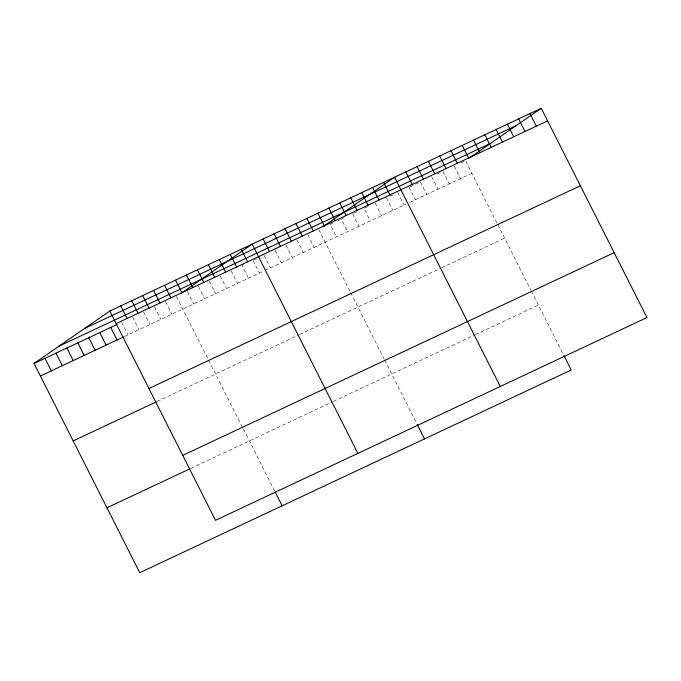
<?xml version="1.0" encoding="UTF-8"?>
<svg xmlns="http://www.w3.org/2000/svg" width="681" height="681" viewBox="0 0 681 681"><rect width="100%" height="100%" fill="white"/><g stroke="black" fill="none" stroke-linecap="round" stroke-linejoin="round"><path stroke-width="0.51" stroke-dasharray="3.4 2.55" d="M243.96 264.807L242.138 265.667L248.48 278.223M253.996 260.091L256.737 258.797M332.898 223.01L330.081 224.338L336.431 236.903M337.606 220.806L340.423 219.478M344.186 217.707L341.368 219.035L347.71 231.6M353.592 213.289L358.291 211.084M367.689 206.666L363.935 208.429L370.277 220.993M390.264 196.06L393.082 194.732M410.005 186.781L418.466 182.806M437.279 173.97L441.978 171.757M460.782 162.921L465.489 160.707L497.334 223.76M124.359 336.55L263.998 270.936M264.909 270.51L406.012 204.206M409.775 202.436L471.831 173.272M157.149 401.458L298.61 334.992M299.521 334.558L440.684 268.229M441.62 267.795L504.621 238.188M190.935 468.341L332.396 401.867M333.307 401.441L474.461 335.112M475.406 334.669L538.407 305.062M497.785 224.662L530.899 290.208M531.367 291.136L563.451 354.656M454.201 166.011L460.552 178.575M442.914 171.314L449.264 183.879M431.635 176.617L437.977 189.182M420.347 181.921L426.698 194.485M409.068 187.224L415.41 199.788M397.781 192.527L404.131 205.092M386.502 197.831L392.843 210.386M375.214 203.125L381.564 215.69M352.647 213.732L358.998 226.296M318.793 229.642L350.187 291.791M350.647 292.694L384.212 359.134M384.68 360.062L416.763 423.582M307.846 234.783L314.188 247.348M296.89 239.933L303.241 252.498M285.943 245.075L292.285 257.639M274.988 250.225L281.338 262.789M264.041 255.366L270.383 267.931M253.085 260.517L259.435 273.081M231.182 270.808L237.533 283.373M220.227 275.958L226.577 288.514M209.28 281.1L215.622 293.664M198.324 286.25L204.675 298.814M187.377 291.391L193.719 303.956M176.422 296.541L274.843 491.384M165.474 301.683L171.816 314.247M154.519 306.833L160.869 319.398M143.572 311.975L149.914 324.539M132.616 317.125L138.967 329.689M121.661 322.266L128.011 334.831"/><path stroke-width="1.02" d="M563.911 355.55L571.197 369.979L139.758 572.704L34.05 363.441L109.803 311.021L541.242 108.296L646.95 317.559L215.511 520.293L109.803 311.021M180.593 293.656L252.183 244.121L357.891 453.384M323.798 226.177L394.554 177.222L500.263 386.485M469.652 157.83L541.242 108.296M84.81 328.319L516.241 125.593M59.051 346.144L490.482 143.41M116.153 323.586L547.584 120.86M34.05 363.441L117.098 324.411M40.4 376.006L123.448 336.976M148.943 388.493L580.374 185.768M73.182 440.913L156.238 401.892M182.729 455.376L614.16 252.651M106.968 507.796L190.016 468.766M529.954 113.591L536.305 126.155M518.675 118.894L525.017 131.459M507.388 124.197L513.738 136.762M496.108 129.501L502.45 142.065M484.821 134.804L491.171 147.368M473.542 140.107L479.884 152.672M462.254 145.411L468.605 157.975M450.975 150.714L457.317 163.27M439.688 156.009L446.038 168.573M428.409 161.312L434.75 173.876M417.121 166.615L423.471 179.18M405.833 171.918L412.184 184.483M383.599 182.363L389.949 194.928M372.652 187.513L378.994 200.078M361.696 192.655L368.046 205.219M350.749 197.805L357.091 210.369M339.793 202.955L346.144 215.511M328.846 208.097L335.188 220.661M317.891 213.247L324.241 225.811M417.223 424.484L424.51 438.904M306.935 218.388L313.286 230.953M295.988 223.538L302.33 236.103M285.033 228.68L291.383 241.244M274.085 233.83L280.427 246.394M263.13 238.971L269.48 251.536M241.227 249.263L247.578 261.827M230.28 254.413L236.622 266.978M219.325 259.563L225.675 272.119M208.369 264.705L214.719 277.269M197.422 269.855L203.764 282.419M186.466 274.996L192.817 287.561M175.519 280.146L181.861 292.711M275.303 492.286L282.13 505.804M164.564 285.288L170.914 297.852M153.617 290.438L159.958 303.002M142.661 295.58L149.011 308.144M131.714 300.73L138.056 313.294M120.758 305.871L127.109 318.436M110.714 327.416L117.055 339.981M99.758 332.566L106.108 345.122M88.811 337.708L95.153 350.272M77.855 342.858L84.206 355.422M66.908 348L73.25 360.564M55.953 353.15L62.303 365.714M45.006 358.291L51.347 370.856"/></g></svg>
